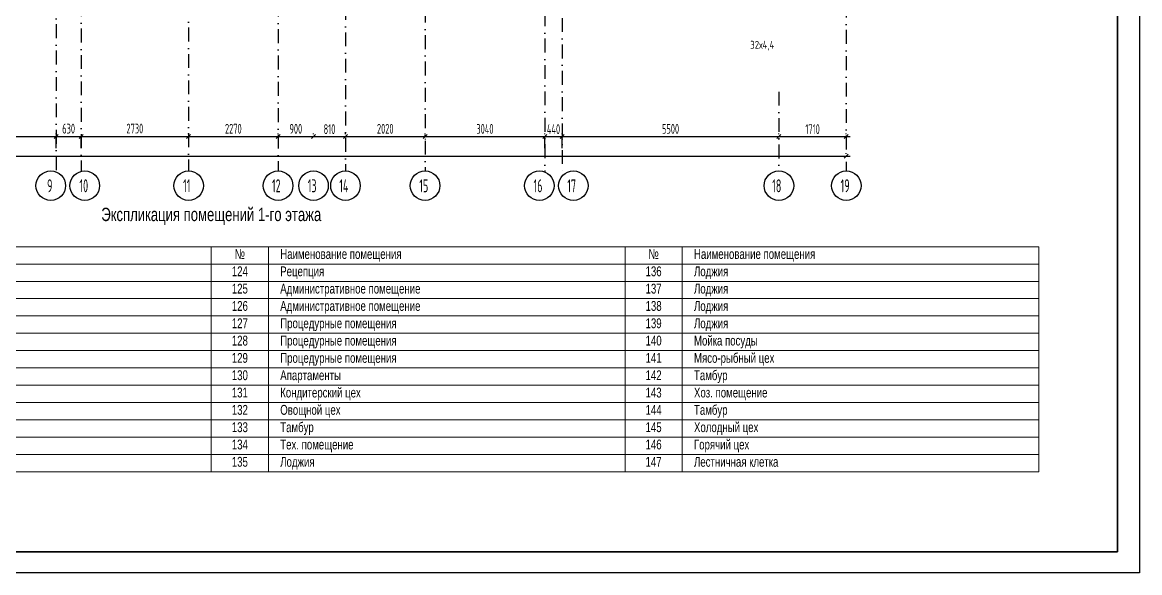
# Model space of a CAD drawing. Extents: x -1560602 to 321118, y -2308202 to -430103.
# Drawn here: x -1504795 to -1476440, y -2067694 to -2053713 of the extents above; entities that cross this region are included whole.
import ezdxf
from ezdxf.enums import TextEntityAlignment as Align

# ---------------------------------------------------------------- set-up
doc = ezdxf.new("R2010")
doc.units = 0
doc.header["$MEASUREMENT"] = 0
doc.header["$PDSIZE"] = -5
doc.linetypes.add('Dot & Dashed', pattern=[670.277762, 352.777767, -176.388884, 0, -141.111112])
doc.linetypes.add('Штрихпунктирная', pattern=[0.670278, 0.352778, -0.176389, 0, -0.141111])
doc.layers.get('0').update_dxf_attribs({"color": 255, "linetype": 'CONTINUOUS'})
doc.layers.get('Defpoints').update_dxf_attribs({"linetype": 'CONTINUOUS'})
doc.layers.add('Оси', color=253, linetype='Dot & Dashed')
doc.layers.add('РАЗМЕРЫ', color=255, linetype='CONTINUOUS')
doc.layers.add('Экспликация помещений', color=7, linetype='Continuous', lineweight=18)
doc.styles.add('2', font='arial.ttf', dxfattribs={"height": 2})
doc.styles.add('GOST 2.304', font='CS_Gost2304.shx', dxfattribs={"width": 0.7})
doc.styles.get("Standard").update_dxf_attribs({"font": 'spds.shx', "width": 0.7, "height": 250})
doc.styles.add('СГЕНЕРИР_СТИЛЬ_1', font='')
doc.styles.get('СГЕНЕРИР_СТИЛЬ_1').set_extended_font_data('GOST_type_A')
doc.dimstyles.new('SPDS', dxfattribs={"dimscale": 100, "dimtxt": 2.5, "dimasz": 1, "dimexe": 0.75, "dimexo": 0.625, "dimtad": 1, "dimdec": 0, "dimtxsty": 'GOST 2.304', "dimblk": 'OBLIQUE', "dimcen": 2.5, "dimdle": 1, "dimadec": 0, "dimazin": 2, "dimtfac": 0.75, "dimtdec": 0, "dimtmove": 0, "dimatfit": 0, "dimfxl": 1, "dimtolj": 1, "dimarcsym": 1})

# ---------------------------------------------------------------- blocks, each defined once
blk = doc.blocks.new('ARROWHEAD_6')
at = {"color": 0, "linetype": 'Continuous', "lineweight": 0}
for p, q in [((0, 0), (-1, 0)), ((-0.5, -0.5), (0.5, 0.5))]:
    blk.add_line(p, q, dxfattribs=at)
blk = doc.blocks.new('_Oblique')
at = {"color": 0, "linetype": 'ByBlock', "lineweight": -2}
blk.add_line((-0.5, -0.5), (0.5, 0.5), dxfattribs=at)
blk = doc.blocks.new('*D245')
at = {"layer": 'Defpoints', "color": 0, "transparency": 16777216}
for p in [(-1509695, -2056614), (-1503935, -2056614), (-1503935, -2056614)]:
    blk.add_point(p, dxfattribs=at)
at = {"layer": 'РАЗМЕРЫ', "color": 0, "lineweight": -2, "transparency": 16777216}
for p, q in [((-1509695, -2056551), (-1509695, -2056539)), ((-1509795, -2056614), (-1503835, -2056614)), ((-1503935, -2056676), (-1503935, -2056689))]:
    blk.add_line(p, q, dxfattribs=at)
at = {"layer": 'РАЗМЕРЫ', "color": 0, "lineweight": -2, "transparency": 16777216, "xscale": 100, "yscale": 100, "zscale": 100, "rotation": 180}
blk.add_blockref('_Oblique', (-1509695, -2056614), dxfattribs=at)
at = {"layer": 'РАЗМЕРЫ', "color": 0, "lineweight": -2, "transparency": 16777216, "xscale": 100, "yscale": 100, "zscale": 100}
blk.add_blockref('_Oblique', (-1503935, -2056614), dxfattribs=at)
at = {"layer": 'РАЗМЕРЫ', "color": 0, "transparency": 16777216, "insert": (-1506815, -2056414), "char_height": 250, "attachment_point": 5}
blk.add_mtext('\\A1;5760', dxfattribs=at)
blk = doc.blocks.new('*D246')
at = {"layer": 'Defpoints', "color": 0, "transparency": 16777216}
for p in [(-1503935, -2056614), (-1503305, -2056610), (-1503305, -2056614)]:
    blk.add_point(p, dxfattribs=at)
at = {"layer": 'РАЗМЕРЫ', "color": 0, "lineweight": -2, "transparency": 16777216}
for p, q in [((-1503935, -2056551), (-1503935, -2056539)), ((-1504035, -2056614), (-1503205, -2056614)), ((-1503305, -2056672), (-1503305, -2056689))]:
    blk.add_line(p, q, dxfattribs=at)
at = {"layer": 'РАЗМЕРЫ', "color": 0, "lineweight": -2, "transparency": 16777216, "xscale": 100, "yscale": 100, "zscale": 100, "rotation": 180}
blk.add_blockref('_Oblique', (-1503935, -2056614), dxfattribs=at)
at = {"layer": 'РАЗМЕРЫ', "color": 0, "lineweight": -2, "transparency": 16777216, "xscale": 100, "yscale": 100, "zscale": 100}
blk.add_blockref('_Oblique', (-1503305, -2056614), dxfattribs=at)
at = {"layer": 'РАЗМЕРЫ', "color": 0, "transparency": 16777216, "insert": (-1503620, -2056414), "char_height": 250, "attachment_point": 5}
blk.add_mtext('\\A1;630', dxfattribs=at)
blk = doc.blocks.new('*D247')
at = {"layer": 'Defpoints', "color": 0, "transparency": 16777216}
for p in [(-1503305, -2056610), (-1500575, -2056614), (-1500575, -2056614)]:
    blk.add_point(p, dxfattribs=at)
at = {"layer": 'РАЗМЕРЫ', "color": 0, "lineweight": -2, "transparency": 16777216}
for p, q in [((-1500575, -2056551), (-1500575, -2056539)), ((-1503405, -2056614), (-1500475, -2056614)), ((-1503305, -2056672), (-1503305, -2056689))]:
    blk.add_line(p, q, dxfattribs=at)
at = {"layer": 'РАЗМЕРЫ', "color": 0, "lineweight": -2, "transparency": 16777216, "xscale": 100, "yscale": 100, "zscale": 100, "rotation": 180}
blk.add_blockref('_Oblique', (-1503305, -2056614), dxfattribs=at)
at = {"layer": 'РАЗМЕРЫ', "color": 0, "lineweight": -2, "transparency": 16777216, "xscale": 100, "yscale": 100, "zscale": 100}
blk.add_blockref('_Oblique', (-1500575, -2056614), dxfattribs=at)
at = {"layer": 'РАЗМЕРЫ', "color": 0, "transparency": 16777216, "insert": (-1501940, -2056412), "char_height": 250, "attachment_point": 5}
blk.add_mtext('\\A1;2730', dxfattribs=at)
blk = doc.blocks.new('*D248')
at = {"layer": 'Defpoints', "color": 0, "transparency": 16777216}
for p in [(-1500575, -2056614), (-1498305, -2056614), (-1498305, -2056614)]:
    blk.add_point(p, dxfattribs=at)
at = {"layer": 'РАЗМЕРЫ', "color": 0, "lineweight": -2, "transparency": 16777216}
for p, q in [((-1500575, -2056551), (-1500575, -2056539)), ((-1498305, -2056551), (-1498305, -2056539)), ((-1500675, -2056614), (-1498205, -2056614))]:
    blk.add_line(p, q, dxfattribs=at)
at = {"layer": 'РАЗМЕРЫ', "color": 0, "lineweight": -2, "transparency": 16777216, "xscale": 100, "yscale": 100, "zscale": 100, "rotation": 180}
blk.add_blockref('_Oblique', (-1500575, -2056614), dxfattribs=at)
at = {"layer": 'РАЗМЕРЫ', "color": 0, "lineweight": -2, "transparency": 16777216, "xscale": 100, "yscale": 100, "zscale": 100}
blk.add_blockref('_Oblique', (-1498305, -2056614), dxfattribs=at)
at = {"layer": 'РАЗМЕРЫ', "color": 0, "transparency": 16777216, "insert": (-1499440, -2056417), "char_height": 250, "attachment_point": 5}
blk.add_mtext('\\A1;2270', dxfattribs=at)
blk = doc.blocks.new('*D249')
at = {"layer": 'Defpoints', "color": 0, "transparency": 16777216}
for p in [(-1498305, -2056614), (-1497405, -2056614), (-1497405, -2056614)]:
    blk.add_point(p, dxfattribs=at)
at = {"layer": 'РАЗМЕРЫ', "color": 0, "lineweight": -2, "transparency": 16777216}
for p, q in [((-1498305, -2056551), (-1498305, -2056539)), ((-1497405, -2056551), (-1497405, -2056539)), ((-1498405, -2056614), (-1497305, -2056614))]:
    blk.add_line(p, q, dxfattribs=at)
at = {"layer": 'РАЗМЕРЫ', "color": 0, "lineweight": -2, "transparency": 16777216, "xscale": 100, "yscale": 100, "zscale": 100, "rotation": 180}
blk.add_blockref('_Oblique', (-1498305, -2056614), dxfattribs=at)
at = {"layer": 'РАЗМЕРЫ', "color": 0, "lineweight": -2, "transparency": 16777216, "xscale": 100, "yscale": 100, "zscale": 100}
blk.add_blockref('_Oblique', (-1497405, -2056614), dxfattribs=at)
at = {"layer": 'РАЗМЕРЫ', "color": 0, "transparency": 16777216, "insert": (-1497855, -2056419), "char_height": 250, "attachment_point": 5}
blk.add_mtext('\\A1;900', dxfattribs=at)
blk = doc.blocks.new('*D250')
at = {"layer": 'Defpoints', "color": 0, "transparency": 16777216}
for p in [(-1497405, -2056614), (-1496595, -2056614), (-1496595, -2056614)]:
    blk.add_point(p, dxfattribs=at)
at = {"layer": 'РАЗМЕРЫ', "color": 0, "lineweight": -2, "transparency": 16777216}
for p, q in [((-1497405, -2056551), (-1497405, -2056539)), ((-1497505, -2056614), (-1496495, -2056614)), ((-1496595, -2056676), (-1496595, -2056689))]:
    blk.add_line(p, q, dxfattribs=at)
at = {"layer": 'РАЗМЕРЫ', "color": 0, "lineweight": -2, "transparency": 16777216, "xscale": 100, "yscale": 100, "zscale": 100, "rotation": 180}
blk.add_blockref('_Oblique', (-1497405, -2056614), dxfattribs=at)
at = {"layer": 'РАЗМЕРЫ', "color": 0, "lineweight": -2, "transparency": 16777216, "xscale": 100, "yscale": 100, "zscale": 100}
blk.add_blockref('_Oblique', (-1496595, -2056614), dxfattribs=at)
at = {"layer": 'РАЗМЕРЫ', "color": 0, "transparency": 16777216, "insert": (-1497000, -2056426), "char_height": 250, "attachment_point": 5}
blk.add_mtext('\\A1;810', dxfattribs=at)
blk = doc.blocks.new('*D251')
at = {"layer": 'Defpoints', "color": 0, "transparency": 16777216}
for p in [(-1496595, -2056614), (-1494575, -2056614), (-1494575, -2056614)]:
    blk.add_point(p, dxfattribs=at)
at = {"layer": 'РАЗМЕРЫ', "color": 0, "lineweight": -2, "transparency": 16777216}
for p, q in [((-1496595, -2056551), (-1496595, -2056539)), ((-1494575, -2056551), (-1494575, -2056539)), ((-1496695, -2056614), (-1494475, -2056614))]:
    blk.add_line(p, q, dxfattribs=at)
at = {"layer": 'РАЗМЕРЫ', "color": 0, "lineweight": -2, "transparency": 16777216, "xscale": 100, "yscale": 100, "zscale": 100, "rotation": 180}
blk.add_blockref('_Oblique', (-1496595, -2056614), dxfattribs=at)
at = {"layer": 'РАЗМЕРЫ', "color": 0, "lineweight": -2, "transparency": 16777216, "xscale": 100, "yscale": 100, "zscale": 100}
blk.add_blockref('_Oblique', (-1494575, -2056614), dxfattribs=at)
at = {"layer": 'РАЗМЕРЫ', "color": 0, "transparency": 16777216, "insert": (-1495585, -2056417), "char_height": 250, "attachment_point": 5}
blk.add_mtext('\\A1;2020', dxfattribs=at)
blk = doc.blocks.new('*D252')
at = {"layer": 'Defpoints', "color": 0, "transparency": 16777216}
for p in [(-1494575, -2056614), (-1491535, -2056614), (-1491535, -2056614)]:
    blk.add_point(p, dxfattribs=at)
at = {"layer": 'РАЗМЕРЫ', "color": 0, "lineweight": -2, "transparency": 16777216}
for p, q in [((-1491535, -2056551), (-1491535, -2056539)), ((-1494675, -2056614), (-1491435, -2056614)), ((-1494575, -2056676), (-1494575, -2056689))]:
    blk.add_line(p, q, dxfattribs=at)
at = {"layer": 'РАЗМЕРЫ', "color": 0, "lineweight": -2, "transparency": 16777216, "xscale": 100, "yscale": 100, "zscale": 100, "rotation": 180}
blk.add_blockref('_Oblique', (-1494575, -2056614), dxfattribs=at)
at = {"layer": 'РАЗМЕРЫ', "color": 0, "lineweight": -2, "transparency": 16777216, "xscale": 100, "yscale": 100, "zscale": 100}
blk.add_blockref('_Oblique', (-1491535, -2056614), dxfattribs=at)
at = {"layer": 'РАЗМЕРЫ', "color": 0, "transparency": 16777216, "insert": (-1493055, -2056421), "char_height": 250, "attachment_point": 5}
blk.add_mtext('\\A1;3040', dxfattribs=at)
blk = doc.blocks.new('*D253')
at = {"layer": 'Defpoints', "color": 0, "transparency": 16777216}
for p in [(-1491535, -2056615), (-1491095, -2056614), (-1491095, -2056614)]:
    blk.add_point(p, dxfattribs=at)
at = {"layer": 'РАЗМЕРЫ', "color": 0, "lineweight": -2, "transparency": 16777216}
for p, q in [((-1491535, -2056553), (-1491535, -2056539)), ((-1491635, -2056614), (-1490995, -2056614)), ((-1491095, -2056676), (-1491095, -2056689))]:
    blk.add_line(p, q, dxfattribs=at)
at = {"layer": 'РАЗМЕРЫ', "color": 0, "lineweight": -2, "transparency": 16777216, "xscale": 100, "yscale": 100, "zscale": 100, "rotation": 180}
blk.add_blockref('_Oblique', (-1491535, -2056614), dxfattribs=at)
at = {"layer": 'РАЗМЕРЫ', "color": 0, "lineweight": -2, "transparency": 16777216, "xscale": 100, "yscale": 100, "zscale": 100}
blk.add_blockref('_Oblique', (-1491095, -2056614), dxfattribs=at)
at = {"layer": 'РАЗМЕРЫ', "color": 0, "transparency": 16777216, "insert": (-1491315, -2056426), "char_height": 250, "attachment_point": 5}
blk.add_mtext('\\A1;440', dxfattribs=at)
blk = doc.blocks.new('*D254')
at = {"layer": 'Defpoints', "color": 0, "transparency": 16777216}
for p in [(-1491095, -2056614), (-1485595, -2056594), (-1485595, -2056614)]:
    blk.add_point(p, dxfattribs=at)
at = {"layer": 'РАЗМЕРЫ', "color": 0, "lineweight": -2, "transparency": 16777216}
for p, q in [((-1491095, -2056551), (-1491095, -2056539)), ((-1491195, -2056614), (-1485495, -2056614)), ((-1485595, -2056657), (-1485595, -2056689))]:
    blk.add_line(p, q, dxfattribs=at)
at = {"layer": 'РАЗМЕРЫ', "color": 0, "lineweight": -2, "transparency": 16777216, "xscale": 100, "yscale": 100, "zscale": 100, "rotation": 180}
blk.add_blockref('_Oblique', (-1491095, -2056614), dxfattribs=at)
at = {"layer": 'РАЗМЕРЫ', "color": 0, "lineweight": -2, "transparency": 16777216, "xscale": 100, "yscale": 100, "zscale": 100}
blk.add_blockref('_Oblique', (-1485595, -2056614), dxfattribs=at)
at = {"layer": 'РАЗМЕРЫ', "color": 0, "transparency": 16777216, "insert": (-1488345, -2056421), "char_height": 250, "attachment_point": 5}
blk.add_mtext('\\A1;5500', dxfattribs=at)
blk = doc.blocks.new('*D255')
at = {"layer": 'Defpoints', "color": 0, "transparency": 16777216}
for p in [(-1485595, -2056614), (-1483885, -2056614), (-1483885, -2056614)]:
    blk.add_point(p, dxfattribs=at)
at = {"layer": 'РАЗМЕРЫ', "color": 0, "lineweight": -2, "transparency": 16777216}
for p, q in [((-1485595, -2056551), (-1485595, -2056539)), ((-1483885, -2056551), (-1483885, -2056539)), ((-1485695, -2056614), (-1483785, -2056614))]:
    blk.add_line(p, q, dxfattribs=at)
at = {"layer": 'РАЗМЕРЫ', "color": 0, "lineweight": -2, "transparency": 16777216, "xscale": 100, "yscale": 100, "zscale": 100, "rotation": 180}
blk.add_blockref('_Oblique', (-1485595, -2056614), dxfattribs=at)
at = {"layer": 'РАЗМЕРЫ', "color": 0, "lineweight": -2, "transparency": 16777216, "xscale": 100, "yscale": 100, "zscale": 100}
blk.add_blockref('_Oblique', (-1483885, -2056614), dxfattribs=at)
at = {"layer": 'РАЗМЕРЫ', "color": 0, "transparency": 16777216, "insert": (-1484740, -2056426), "char_height": 250, "attachment_point": 5}
blk.add_mtext('\\A1;1710', dxfattribs=at)
blk = doc.blocks.new('*D256')
at = {"layer": 'Defpoints', "color": 0, "transparency": 16777216}
for p in [(-1552135, -2057113), (-1483885, -2057113), (-1483885, -2057113)]:
    blk.add_point(p, dxfattribs=at)
at = {"layer": 'РАЗМЕРЫ', "color": 0, "lineweight": -2, "transparency": 16777216}
for p, q in [((-1552235, -2057113), (-1483785, -2057113)), ((-1552135, -2057051), (-1552135, -2057038)), ((-1483885, -2057051), (-1483885, -2057038))]:
    blk.add_line(p, q, dxfattribs=at)
at = {"layer": 'РАЗМЕРЫ', "color": 0, "lineweight": -2, "transparency": 16777216, "xscale": 100, "yscale": 100, "zscale": 100, "rotation": 180}
blk.add_blockref('_Oblique', (-1552135, -2057113), dxfattribs=at)
at = {"layer": 'РАЗМЕРЫ', "color": 0, "lineweight": -2, "transparency": 16777216, "xscale": 100, "yscale": 100, "zscale": 100}
blk.add_blockref('_Oblique', (-1483885, -2057113), dxfattribs=at)
at = {"layer": 'РАЗМЕРЫ', "color": 0, "transparency": 16777216, "insert": (-1518010, -2056911), "char_height": 250, "attachment_point": 5}
blk.add_mtext('\\A1;68250', dxfattribs=at)

msp = doc.modelspace()

# ---------------------------------------------------------------- linework, layer by layer
at = {"color": 0, "lineweight": 35, "ltscale": 100}
for p, q in [((-1477001.6, -1994536.2), (-1477001.6, -2067163.2)), ((-1477001.6, -2067163.2), (-1558501.6, -2067163.2))]:
    msp.add_line(p, q, dxfattribs=at)
at = {"layer": 'Defpoints', "color": 0, "linetype": 'Continuous', "ltscale": 100}
for p, q in [((-1476440.2, -1994036.2), (-1476440.2, -2067694.5)), ((-1476440.2, -2067694.5), (-1560601.6, -2067694.5))]:
    msp.add_line(p, q, dxfattribs=at)
at = {"layer": 'Оси', "color": 0, "linetype": 'Штрихпунктирная', "lineweight": -3, "ltscale": 1000}
for p, q in [((-1494574.7, -2008453.4), (-1494574.7, -2057488.4)), ((-1491534.7, -2011893.4), (-1491534.7, -2057515.2)), ((-1483884.7, -2030443.4), (-1483884.7, -2057488.4)), ((-1498304.7, -2031093.6), (-1498304.7, -2057488.4)), ((-1491094.7, -2032153.4), (-1491094.7, -2057618.4)), ((-1500574.7, -2033067.2), (-1500574.7, -2057488.4)), ((-1503934.7, -2034320.8), (-1503934.7, -2057515.2)), ((-1503304.7, -2034433.1), (-1503304.7, -2057500.4)), ((-1496594.7, -2052628.2), (-1496594.7, -2057488.4)), ((-1485594.7, -2055475.7), (-1485594.7, -2057488.4))]:
    msp.add_line(p, q, dxfattribs=at)
at = {"layer": 'Оси', "color": 0, "linetype": 'Continuous'}
for p, q in [((-1509694.6, -2056613.9), (-1503934.9, -2056613.9)), ((-1503934.7, -2056913.3), (-1503934.7, -2056613.8)), ((-1503934.7, -2056913.3), (-1503934.7, -2056613.8)), ((-1503934.6, -2056613.9), (-1503304.9, -2056613.9)), ((-1503304.7, -2056913.3), (-1503304.7, -2056613.8)), ((-1503304.7, -2056913.3), (-1503304.7, -2056613.8)), ((-1503304.6, -2056613.9), (-1500574.9, -2056613.9)), ((-1500574.6, -2056613.9), (-1498304.9, -2056613.9)), ((-1498304.6, -2056613.9), (-1497404.9, -2056613.9)), ((-1497404.6, -2056613.9), (-1496594.9, -2056613.9)), ((-1496594.6, -2056613.9), (-1494574.9, -2056613.9)), ((-1494574.6, -2056613.9), (-1491534.9, -2056613.9)), ((-1491534.7, -2056913.3), (-1491534.7, -2056613.8)), ((-1491534.7, -2056913.3), (-1491534.7, -2056613.8)), ((-1491534.6, -2056613.9), (-1491094.9, -2056613.9)), ((-1491094.7, -2056913.3), (-1491094.7, -2056613.8)), ((-1491094.7, -2056913.3), (-1491094.7, -2056613.8)), ((-1491094.6, -2056613.9), (-1485594.9, -2056613.9)), ((-1485594.6, -2056613.9), (-1483884.9, -2056613.9)), ((-1552134.6, -2057113.4), (-1483884.9, -2057113.4))]:
    msp.add_line(p, q, dxfattribs=at)
at = {"layer": 'Оси', "color": 0, "linetype": 'Continuous', "ltscale": 100}
for centre in [(-1504073.8, -2057863.4), (-1503210.9, -2057863.4), (-1500574.7, -2057863.4), (-1498304.7, -2057863.4), (-1497404.7, -2057863.4), (-1496594.7, -2057863.4), (-1494574.7, -2057863.4), (-1491673.8, -2057863.4), (-1490810.9, -2057863.4), (-1485594.7, -2057863.4), (-1483884.7, -2057863.4)]:
    msp.add_circle(centre, 375, dxfattribs=at)
at = {"layer": 'Экспликация помещений', "lineweight": 18}
for p, q in [((-1521000, -2059413.4), (-1479000, -2059413.4)), ((-1500000, -2059413.4), (-1500000, -2065133.4)), ((-1498550, -2059413.4), (-1498550, -2065133.4)), ((-1489500, -2059413.4), (-1489500, -2065133.4)), ((-1488050, -2059413.4), (-1488050, -2065133.4)), ((-1479000, -2059413.4), (-1479000, -2065133.4)), ((-1521000, -2059853.4), (-1479000, -2059853.4)), ((-1521000, -2060293.4), (-1479000, -2060293.4)), ((-1521000, -2060733.4), (-1479000, -2060733.4)), ((-1521000, -2061173.4), (-1479000, -2061173.4)), ((-1521000, -2061613.4), (-1479000, -2061613.4)), ((-1521000, -2062053.4), (-1479000, -2062053.4)), ((-1521000, -2062493.4), (-1479000, -2062493.4)), ((-1521000, -2062933.4), (-1479000, -2062933.4)), ((-1521000, -2063373.4), (-1479000, -2063373.4)), ((-1521000, -2063813.4), (-1479000, -2063813.4)), ((-1521000, -2064253.4), (-1479000, -2064253.4)), ((-1521000, -2064693.4), (-1479000, -2064693.4)), ((-1521000, -2065133.4), (-1479000, -2065133.4))]:
    msp.add_line(p, q, dxfattribs=at)

# ---------------------------------------------------------------- block references
at = {"layer": 'Оси', "color": 0, "xscale": 0.1425, "yscale": 0.1425, "zscale": 0.1425}
for p in [(-1503934.7, -2056613.9), (-1503304.7, -2056613.9), (-1500574.7, -2056613.9), (-1498304.7, -2056613.9), (-1497404.7, -2056613.9), (-1496594.7, -2056613.9), (-1494574.7, -2056613.9), (-1491534.7, -2056613.9), (-1491094.7, -2056613.9), (-1485594.7, -2056613.9), (-1483884.7, -2056613.9), (-1483884.7, -2057113.4)]:
    msp.add_blockref('ARROWHEAD_6', p, dxfattribs=at)
at = {"layer": 'Оси', "color": 0, "xscale": 0.1425, "yscale": 0.1425, "zscale": 0.1425, "rotation": 180}
for p in [(-1503934.7, -2056613.9), (-1503304.7, -2056613.9), (-1500574.7, -2056613.9), (-1498304.7, -2056613.9), (-1497404.7, -2056613.9), (-1496594.7, -2056613.9), (-1494574.7, -2056613.9), (-1491534.7, -2056613.9), (-1491094.7, -2056613.9), (-1485594.7, -2056613.9)]:
    msp.add_blockref('ARROWHEAD_6', p, dxfattribs=at)

# ---------------------------------------------------------------- texts
at = {"color": 0}
msp.add_text('32х4,4', height=200, dxfattribs=at).set_placement((-1486321.6, -2054383.5))
at = {"layer": 'Оси', "color": 0, "linetype": 'Continuous', "width": 0.7}
for s, p in [('9', (-1504167.5, -2058030.8)), ('10', (-1503345.8, -2058030.8)), ('11', (-1500716, -2058030.8)), ('12', (-1498459.9, -2058030.8)), ('13', (-1497552.4, -2058030.8)), ('14', (-1496752.6, -2058030.8)), ('15', (-1494722, -2058030.8)), ('16', (-1491822.1, -2058030.8)), ('17', (-1490966.7, -2058030.8)), ('18', (-1485765.6, -2058030.8)), ('19', (-1484030.5, -2058030.8))]:
    msp.add_text(s, height=330, dxfattribs=at).set_placement(p)
at = {"layer": 'Оси', "color": 0, "ltscale": 100, "char_height": 0.23, "attachment_point": 5, "style": 'СГЕНЕРИР_СТИЛЬ_1'}
for s, insert in [('\\A1;630000', (-1503619.7, -2056613.7)), ('\\A1;2730000', (-1501939.7, -2056613.7)), ('\\A1;2270000', (-1499439.7, -2056613.7)), ('\\A1;900000', (-1497854.7, -2056613.7)), ('\\A1;810000', (-1496999.7, -2056613.7)), ('\\A1;2020000', (-1495584.7, -2056613.7)), ('\\A1;3040000', (-1493054.7, -2056613.7)), ('\\A1;440000', (-1491314.7, -2056613.7)), ('\\A1;5500000', (-1488344.7, -2056613.7)), ('\\A1;1710000', (-1484739.7, -2056613.7))]:
    msp.add_mtext(s, dxfattribs=dict(at, insert=insert))
at = {"layer": 'Экспликация помещений', "style": '2', "width": 0.7}
for s, height, p in [('Экспликация помещений 1-го этажа', 340, (-1500000, -2058763.4)), ('№', 250, (-1499275, -2059723.4)), ('№', 250, (-1488775, -2059723.4)), ('124', 250, (-1499275, -2060163.4)), ('136', 250, (-1488775, -2060163.4)), ('125', 250, (-1499275, -2060603.4)), ('137', 250, (-1488775, -2060603.4)), ('126', 250, (-1499275, -2061043.4)), ('138', 250, (-1488775, -2061043.4)), ('127', 250, (-1499275, -2061483.4)), ('139', 250, (-1488775, -2061483.4)), ('128', 250, (-1499275, -2061923.4)), ('140', 250, (-1488775, -2061923.4)), ('129', 250, (-1499275, -2062363.4)), ('141', 250, (-1488775, -2062363.4)), ('130', 250, (-1499275, -2062803.4)), ('142', 250, (-1488775, -2062803.4)), ('131', 250, (-1499275, -2063243.4)), ('143', 250, (-1488775, -2063243.4)), ('132', 250, (-1499275, -2063683.4)), ('144', 250, (-1488775, -2063683.4)), ('133', 250, (-1499275, -2064123.4)), ('145', 250, (-1488775, -2064123.4)), ('134', 250, (-1499275, -2064563.4)), ('146', 250, (-1488775, -2064563.4)), ('135', 250, (-1499275, -2065003.4)), ('147', 250, (-1488775, -2065003.4))]:
    msp.add_text(s, height=height, dxfattribs=at).set_placement(p, align=Align.CENTER)
for s, p in [('Наименование помещения', (-1498250, -2059723.4)), ('Наименование помещения', (-1487750, -2059723.4)), ('Рецепция', (-1498250, -2060163.4)), ('Лоджия', (-1487750, -2060163.4)), ('Административное помещение', (-1498250, -2060603.4)), ('Лоджия', (-1487750, -2060603.4)), ('Административное помещение', (-1498250, -2061043.4)), ('Лоджия', (-1487750, -2061043.4)), ('Процедурные помещения', (-1498250, -2061483.4)), ('Лоджия', (-1487750, -2061483.4)), ('Мойка посуды', (-1487750, -2061923.4)), ('Процедурные помещения', (-1498250, -2061923.4)), ('Процедурные помещения', (-1498250, -2062363.4)), ('Мясо-рыбный цех', (-1487750, -2062363.4)), ('Апартаменты', (-1498250, -2062803.4)), ('Тамбур', (-1487750, -2062803.4)), ('Кондитерский цех', (-1498250, -2063243.4)), ('Хоз. помещение', (-1487750, -2063243.4)), ('Овощной цех', (-1498250, -2063683.4)), ('Тамбур', (-1487750, -2063683.4)), ('Тамбур', (-1498250, -2064123.4)), ('Холодный цех', (-1487750, -2064123.4)), ('Тех. помещение', (-1498250, -2064563.4)), ('Горячий цех', (-1487750, -2064563.4)), ('Лоджия', (-1498250, -2065003.4)), ('Лестничная клетка', (-1487750, -2065003.4))]:
    msp.add_text(s, height=250, dxfattribs=at).set_placement(p)

# ---------------------------------------------------------------- dimensions: what is measured, and where the dimension line sits
at = {"layer": 'РАЗМЕРЫ', "color": 0}
for base, p1, p2, picture, middle in [((-1503934.7, -2056613.9), (-1509694.7, -2056613.9), (-1503934.7, -2056613.9), '*D245', (-1506814.7, -2056414)), ((-1503304.7, -2056613.9), (-1503934.7, -2056613.9), (-1503304.7, -2056609.9), '*D246', (-1503619.7, -2056414)), ((-1500574.7, -2056613.9), (-1503304.7, -2056609.9), (-1500574.7, -2056613.9), '*D247', (-1501939.7, -2056411.6)), ((-1498304.7, -2056613.9), (-1500574.7, -2056613.9), (-1498304.7, -2056613.9), '*D248', (-1499439.7, -2056416.8)), ((-1497404.7, -2056613.9), (-1498304.7, -2056613.9), (-1497404.7, -2056613.9), '*D249', (-1497854.7, -2056419.2)), ((-1496594.7, -2056613.9), (-1497404.7, -2056613.9), (-1496594.7, -2056613.9), '*D250', (-1496999.7, -2056426.4)), ((-1494574.7, -2056613.9), (-1496594.7, -2056613.9), (-1494574.7, -2056613.9), '*D251', (-1495584.7, -2056416.8)), ((-1491534.7, -2056613.9), (-1494574.7, -2056613.8), (-1491534.7, -2056613.9), '*D252', (-1493054.7, -2056421.3)), ((-1485594.7, -2056613.9), (-1491094.7, -2056613.9), (-1485594.7, -2056594.1), '*D254', (-1488344.7, -2056421.3)), ((-1483884.7, -2056613.9), (-1485594.7, -2056613.9), (-1483884.7, -2056613.9), '*D255', (-1484739.7, -2056426.4)), ((-1483884.9, -2057113.4), (-1552134.7, -2057113.4), (-1483884.9, -2057113.4), '*D256', (-1518009.8, -2056911.1))]:
    dim = msp.add_linear_dim(base=base, p1=p1, p2=p2, dimstyle='SPDS', override={"dimscale": 100, "dimlfac": 1, "dimtxsty": 'STANDARD', "dimtolj": 1}, dxfattribs=at)
    dim.commit()
    dim.dimension.update_dxf_attribs({"geometry": picture, "text_midpoint": middle})
dim = msp.add_linear_dim(base=(-1491094.7, -2056613.9), p1=(-1491534.7, -2056615.3), p2=(-1491094.7, -2056613.9), dimstyle='SPDS', override={"dimscale": 100, "dimlfac": 1, "dimtxsty": 'STANDARD', "dimtolj": 1}, dxfattribs=at)
dim.commit()
dim.dimension.update_dxf_attribs({"geometry": '*D253', "text_midpoint": (-1491314.7, -2056613.9), "dimtype": 160})

doc.saveas('drawing.dxf')
